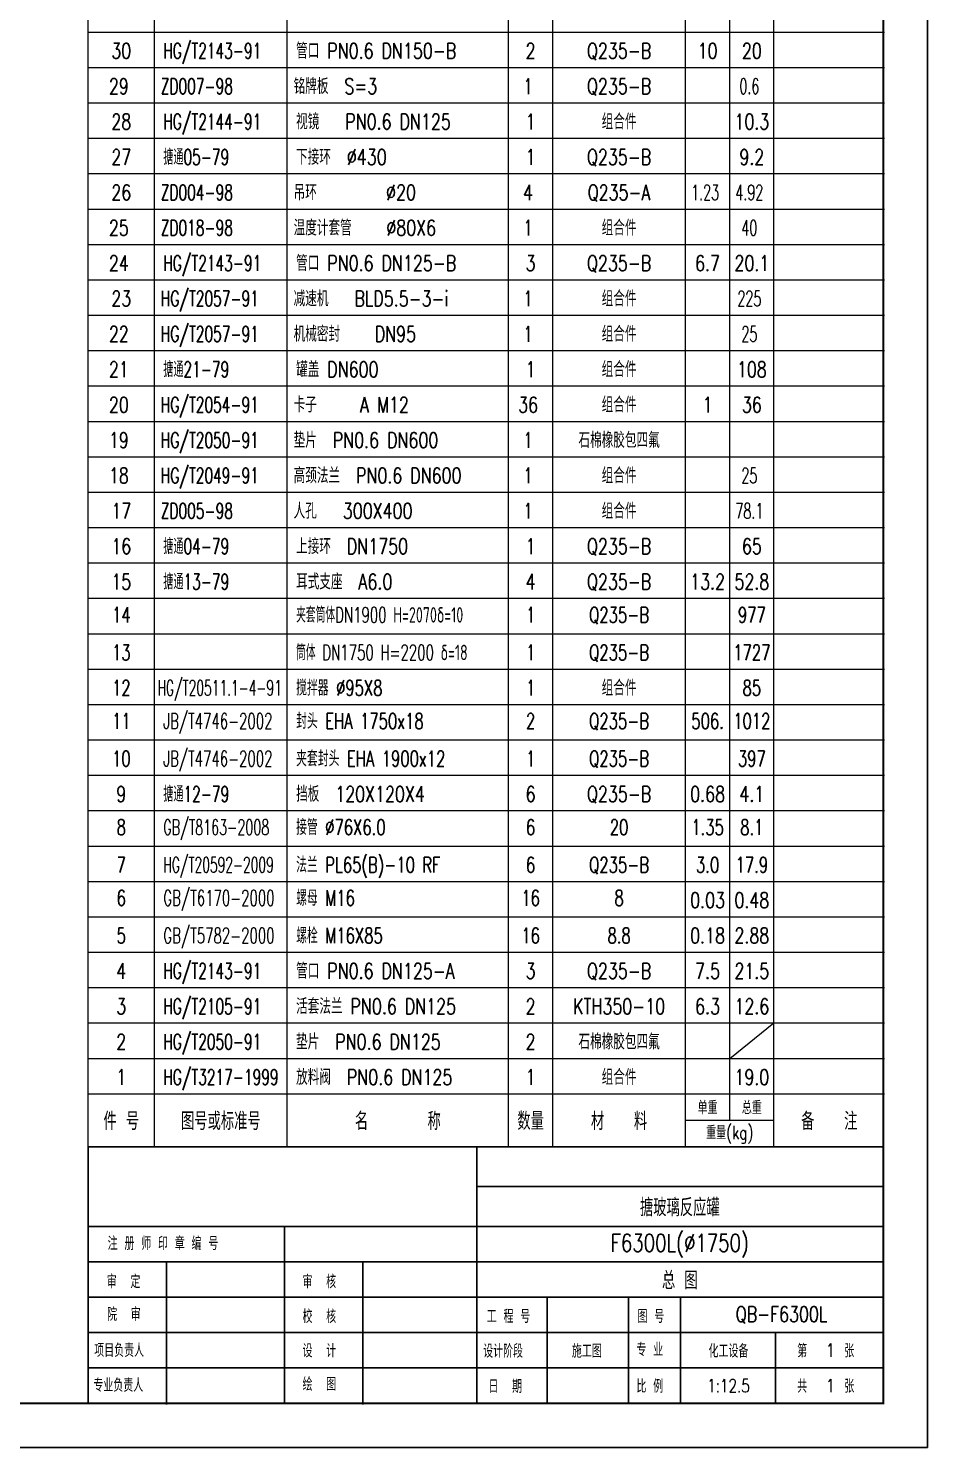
# Model space of a CAD drawing. Extents: x 21069 to 28494, y -750 to 9762.
# Drawn here: x 25954 to 28494, y -750 to 3260 of the extents above; entities that cross this region are included whole.
import ezdxf
from ezdxf.enums import TextEntityAlignment as Align

# ---------------------------------------------------------------- set-up
doc = ezdxf.new("R2010")
doc.units = 0
doc.header["$LTSCALE"] = 8
doc.linetypes.add('CENTER', pattern=[2, 1.25, -0.25, 0.25, -0.25])
for name, color, linetype in [('2', 7, 'CENTER'), ('K1', 4, 'Continuous'), ('tank', 1, 'Continuous'), ('tanky', 7, 'Continuous')]:
    doc.layers.add(name, color=color, linetype=linetype)
doc.styles.add('hzfs', font='simplex.shx', dxfattribs={"width": 0.7, "bigfont": 'hzfs.shx'})

msp = doc.modelspace()

# ---------------------------------------------------------------- linework, layer by layer
for p, q in [((28493.963, -750.158), (28493.963, 9762.342)), ((21068.963, -750.158), (28493.963, -750.158))]:
    msp.add_line(p, q)
at = {"linetype": 'ByBlock', "lineweight": 13}
msp.add_line((27934.947, 349.842), (28059.947, 449.842), dxfattribs=at)
at = {"layer": '2', "color": 7, "linetype": 'ByBlock'}
for p, q in [((26122.447, -625.158), (26122.447, 99.842)), ((27220.999, -625.158), (27220.999, 99.842)), ((26677.618, -625.158), (26677.618, -125.158)), ((26343.697, -628.117), (26343.697, -225.158)), ((26898.868, -628.117), (26898.868, -225.158)), ((27419.595, -625.158), (27419.595, -325.158)), ((27649.361, -625.158), (27649.361, -325.158)), ((28063.86, -625.158), (28063.86, -425.158))]:
    msp.add_line(p, q, dxfattribs=at)
at = {"layer": '2', "linetype": 'ByBlock'}
for p, q in [((28368.963, -12.658), (27220.999, -12.658)), ((28368.963, -125.158), (26122.447, -125.158)), ((28368.963, -225.158), (26122.447, -225.158)), ((28368.963, -325.158), (26122.447, -325.158)), ((27795.499, -325.158), (27795.499, -625.158)), ((28368.963, -425.158), (26122.447, -425.158)), ((28368.963, -525.158), (26122.447, -525.158))]:
    msp.add_line(p, q, dxfattribs=at)
at = {"layer": '2', "color": 7, "linetype": 'ByBlock'}
for points in [[(28368.963, 99.842, 5, 5, 0), (26122.447, 99.842, 5, 5, 0), (26122.447, -625.158, 5, 5, 0)], [(28368.963, 99.842, 5, 5, 0), (28368.963, -625.158, 5, 5, 0)], [(28368.963, -625.158, 5, 5, 0), (26122.447, -625.158, 5, 5, 0)]]:
    msp.add_lwpolyline(points, format="xyseb", dxfattribs=at)
at = {"layer": 'K1', "const_width": 5}
msp.add_lwpolyline([(21193.963, -625.158), (21193.963, 9449.842), (28368.963, 9449.842), (28368.963, -625.158)], close=True, dxfattribs=at)
at = {"layer": 'tank', "linetype": 'ByBlock', "lineweight": 13}
msp.add_line((26122.447, 99.842), (26122.447, 4049.842), dxfattribs=at)
at = {"layer": 'tanky', "linetype": 'ByBlock', "lineweight": 13}
for p, q in [((26309.947, 99.842), (26309.947, 4049.842)), ((26684.947, 99.842), (26684.947, 4049.842)), ((27309.947, 99.842), (27309.947, 4049.842)), ((27434.947, 99.842), (27434.947, 4049.842)), ((27809.947, 99.842), (27809.947, 4049.842)), ((27934.947, 174.842), (27934.947, 4049.842)), ((28059.947, 99.842), (28059.947, 4049.842)), ((26122.447, 3249.842), (28372.447, 3249.842)), ((26122.447, 3149.842), (28372.447, 3149.842)), ((26122.447, 3049.842), (28372.447, 3049.842)), ((26122.447, 2949.842), (28372.447, 2949.842)), ((26122.447, 2849.842), (28372.447, 2849.842)), ((26122.447, 2749.842), (28372.447, 2749.842)), ((26122.447, 2649.842), (28372.447, 2649.842)), ((26122.447, 2549.842), (28372.447, 2549.842)), ((26122.447, 2449.842), (28372.447, 2449.842)), ((26122.447, 2349.842), (28372.447, 2349.842)), ((26122.447, 2249.842), (28372.447, 2249.842)), ((26122.447, 2149.842), (28372.447, 2149.842)), ((26122.447, 2049.842), (28372.447, 2049.842)), ((26122.447, 1949.842), (28372.447, 1949.842)), ((26122.447, 1849.842), (28372.447, 1849.842)), ((26122.447, 1749.842), (28372.447, 1749.842)), ((26122.447, 1649.842), (28372.447, 1649.842)), ((26122.447, 1549.842), (28372.447, 1549.842)), ((26122.447, 1449.842), (28372.447, 1449.842)), ((26122.447, 1349.842), (28372.447, 1349.842)), ((26122.447, 1249.842), (28372.447, 1249.842)), ((26122.447, 1149.842), (28372.447, 1149.842)), ((26122.447, 1049.842), (28372.447, 1049.842)), ((26122.447, 949.842), (28372.447, 949.842)), ((26122.447, 849.842), (28372.447, 849.842)), ((26122.447, 749.842), (28372.447, 749.842)), ((26122.447, 649.842), (28372.447, 649.842)), ((26122.447, 549.842), (28372.447, 549.842)), ((26122.447, 449.842), (28372.447, 449.842)), ((26122.447, 349.842), (28372.447, 349.842)), ((26122.447, 249.842), (28372.447, 249.842)), ((27809.947, 174.842), (28059.947, 174.842))]:
    msp.add_line(p, q, dxfattribs=at)

# ---------------------------------------------------------------- texts
at = {"linetype": 'ByBlock', "lineweight": 13, "style": 'hzfs', "width": 0.7}
for s, p in [('14', (26216.197, 1581.092)), ('1', (27372.447, 1581.092)), ('Q235-B', (27622.447, 1581.092)), ('977', (27997.447, 1581.092))]:
    msp.add_text(s, height=43.75, dxfattribs=at).set_placement(p, align=Align.CENTER)
at = {"linetype": 'ByBlock', "lineweight": 13, "style": 'hzfs', "width": 0.63}
msp.add_text('夹套筒体DN1900 H=2070δ=10', height=43.75, dxfattribs=at).set_placement((26709.947, 1581.092))
at = {"layer": '2', "color": 0, "linetype": 'ByBlock', "style": 'hzfs', "width": 0.75}
for s, height, p in [('搪玻璃反应罐', 50, (27793.963, -68.908)), ('F6300L(%%C1750)', 50, (27793.963, -175.158)), ('总 图', 50, (27793.963, -275.158)), ('QB-F6300L', 43.75, (28081.463, -375.158)), ('施工图', 37.5, (27531.463, -475.158)), ('化工设备', 37.5, (27931.463, -475.158)), ('1', 37.5, (28218.963, -475.158)), ('1:12.5', 37.5, (27931.463, -575.158)), ('1', 37.5, (28218.963, -575.158))]:
    msp.add_text(s, height=height, dxfattribs=at).set_placement(p, align=Align.MIDDLE)
at = {"layer": '2', "linetype": 'ByBlock', "style": 'hzfs', "width": 0.75}
for s, p in [('注 册 师 印 章 编 号', (26177.637, -191.936)), ('审  定', (26175.23, -299.818)), ('审  核', (26728.26, -299.94)), ('院  审', (26176.068, -392.206)), ('校  核', (26728.26, -398.296)), ('工 程 号', (27248.577, -397.849)), ('图 号', (27674.424, -397.849)), ('项目负责人', (26139.711, -494.053)), ('设  计', (26728.26, -495.36)), ('设计阶段', (27238.393, -496.136)), ('专 业', (27671.332, -491.942)), ('第     张 ', (28125.73, -495.305)), ('专业负责人', (26137.401, -592.582)), ('绘  图', (26728.361, -589.624)), ('日  期', (27253.311, -595.879)), ('比 例', (27671.397, -595.305)), ('共     张', (28125.73, -595.305))]:
    msp.add_text(s, height=37.5, dxfattribs=at).set_placement(p)
at = {"layer": 'tanky', "linetype": 'ByBlock', "lineweight": 13, "style": 'hzfs'}
for s, width, p in [('30', 0.75, (26216.197, 3174.842)), ('2', 0.75, (27372.447, 3174.842)), ('Q235-B', 0.75, (27622.447, 3174.842)), ('10', 0.75, (27872.447, 3174.842)), ('20', 0.75, (27997.447, 3174.842)), ('29', 0.75, (26209.229, 3074.842)), ('1', 0.75, (27365.479, 3074.842)), ('Q235-B', 0.75, (27622.447, 3074.842)), ('0.6', 0.6, (27990.479, 3074.842)), ('28', 0.75, (26216.197, 2974.842)), ('1', 0.75, (27372.447, 2974.842)), ('组合件', 0.75, (27622.447, 2974.842)), ('10.3', 0.75, (27997.447, 2974.842)), ('27', 0.75, (26216.197, 2874.842)), ('1', 0.75, (27372.447, 2874.842)), ('Q235-B', 0.75, (27622.447, 2874.842)), ('9.2', 0.75, (27997.447, 2874.842)), ('26', 0.75, (26216.197, 2774.842)), ('4', 0.75, (27365.479, 2774.842)), ('Q235-A', 0.75, (27622.447, 2774.842)), ('1.23', 0.6, (27865.479, 2774.842)), ('4.92', 0.6, (27990.479, 2774.842)), ('25', 0.75, (26209.229, 2674.842)), ('1', 0.75, (27365.479, 2674.842)), ('组合件', 0.75, (27622.447, 2674.842)), ('40', 0.6, (27990.479, 2674.842)), ('24', 0.75, (26209.229, 2574.842)), ('3', 0.75, (27372.447, 2574.842)), ('Q235-B', 0.75, (27622.447, 2574.842)), ('6.7', 0.75, (27872.447, 2574.842)), ('20.1', 0.75, (27997.447, 2574.842)), ('23', 0.75, (26216.197, 2474.842)), ('1', 0.75, (27365.479, 2474.842)), ('组合件', 0.75, (27622.447, 2474.842)), ('225', 0.6, (27990.479, 2474.842)), ('22', 0.75, (26209.229, 2374.842)), ('1', 0.75, (27365.479, 2374.842)), ('组合件', 0.75, (27622.447, 2374.842)), ('25', 0.6, (27990.479, 2374.842)), ('21', 0.75, (26209.229, 2274.842)), ('1', 0.75, (27372.447, 2274.842)), ('组合件', 0.75, (27622.447, 2274.842)), ('108', 0.75, (27997.447, 2274.842)), ('20', 0.75, (26209.229, 2174.842)), ('36', 0.75, (27365.479, 2174.842)), ('组合件', 0.75, (27622.447, 2174.842)), ('1', 0.75, (27872.447, 2174.842)), ('36', 0.75, (27997.447, 2174.842)), ('19', 0.75, (26209.229, 2074.842)), ('1', 0.75, (27365.479, 2074.842)), ('石棉橡胶包四氟', 0.75, (27622.447, 2074.842)), ('18', 0.75, (26209.229, 1974.842)), ('1', 0.75, (27365.479, 1974.842)), ('组合件', 0.75, (27622.447, 1974.842)), ('25', 0.6, (27990.479, 1974.842)), ('17', 0.75, (26216.197, 1874.842)), ('1', 0.75, (27365.479, 1874.842)), ('组合件', 0.75, (27622.447, 1874.842)), ('78.1', 0.6, (27990.479, 1874.842)), ('16', 0.75, (26216.197, 1774.842)), ('1', 0.75, (27372.447, 1774.842)), ('Q235-B', 0.75, (27622.447, 1774.842)), ('65', 0.75, (27997.447, 1774.842)), ('15', 0.75, (26216.197, 1674.842)), ('4', 0.75, (27372.447, 1674.842)), ('Q235-B', 0.75, (27622.447, 1674.842)), ('13.2', 0.75, (27872.447, 1674.842)), ('52.8', 0.75, (27997.447, 1674.842)), ('13', 0.7, (26216.197, 1474.842)), ('1', 0.7, (27372.447, 1474.842)), ('Q235-B', 0.7, (27622.447, 1474.842)), ('1727', 0.7, (27997.447, 1474.842)), ('12', 0.7, (26216.197, 1374.842)), ('1', 0.7, (27372.447, 1374.842)), ('组合件', 0.75, (27622.447, 1374.842)), ('85', 0.7, (27997.447, 1374.842)), ('11', 0.7, (26216.197, 1281.092)), ('2', 0.7, (27372.447, 1281.092)), ('Q235-B', 0.7, (27622.447, 1281.092)), ('506.', 0.7, (27872.447, 1281.092)), ('1012', 0.7, (27997.447, 1281.092)), ('10', 0.7, (26216.197, 1174.842)), ('1', 0.7, (27372.447, 1174.842)), ('Q235-B', 0.7, (27622.447, 1174.842)), ('397', 0.7, (27997.447, 1174.842)), ('9', 0.75, (26216.197, 1074.842)), ('6', 0.75, (27372.447, 1074.842)), ('Q235-B', 0.75, (27622.447, 1074.842)), ('0.68', 0.75, (27872.447, 1074.842)), ('4.1', 0.75, (27997.447, 1074.842)), ('8', 0.7, (26216.197, 981.092)), ('6', 0.7, (27372.447, 981.092)), ('20', 0.7, (27622.447, 981.092)), ('1.35', 0.7, (27872.447, 981.092)), ('8.1', 0.7, (27997.447, 981.092)), ('7', 0.7, (26216.197, 874.842)), ('6', 0.7, (27372.447, 874.842)), ('Q235-B', 0.7, (27622.447, 874.842)), ('3.0', 0.7, (27872.447, 874.842)), ('17.9', 0.7, (27997.447, 874.842)), ('6', 0.7, (26216.197, 781.092)), ('16', 0.7, (27372.447, 781.092)), ('8', 0.7, (27622.447, 781.092)), ('0.03', 0.75, (27872.447, 774.842)), ('0.48', 0.75, (27997.447, 774.842)), ('5', 0.7, (26216.197, 674.842)), ('16', 0.7, (27372.447, 674.842)), ('8.8', 0.7, (27622.447, 674.842)), ('0.18', 0.75, (27872.447, 674.842)), ('2.88', 0.75, (27997.447, 674.842)), ('4', 0.75, (26216.197, 574.842)), ('3', 0.75, (27372.447, 574.842)), ('Q235-B', 0.75, (27622.447, 574.842)), ('7.5', 0.75, (27872.447, 574.842)), ('21.5', 0.75, (27997.447, 574.842)), ('3', 0.75, (26216.197, 474.842)), ('2', 0.75, (27372.447, 474.842)), ('KTH350-10', 0.75, (27622.447, 474.842)), ('6.3', 0.75, (27872.447, 474.842)), ('12.6', 0.75, (27997.447, 474.842)), ('2', 0.75, (26216.197, 374.842)), ('2', 0.75, (27372.447, 374.842)), ('石棉橡胶包四氟', 0.75, (27622.447, 374.842)), ('组合件', 0.75, (27622.447, 274.842)), ('1', 0.75, (26216.197, 274.842)), ('1', 0.75, (27372.447, 274.842)), ('19.0', 0.75, (27997.447, 274.842))]:
    msp.add_text(s, height=43.75, dxfattribs=dict(at, width=width)).set_placement(p, align=Align.CENTER)
for s, width, p in [('HG/T2143-91', 0.65, (26334.947, 3174.842)), ('管口 PN0.6 DN150-B', 0.75, (26709.947, 3174.842)), ('ZD007-98', 0.65, (26327.979, 3074.842)), ('铭牌板  S=3', 0.75, (26702.979, 3074.842)), ('HG/T2144-91', 0.65, (26334.947, 2974.842)), ('视镜   PN0.6 DN125', 0.75, (26709.947, 2974.842)), ('搪通05-79', 0.65, (26334.947, 2874.842)), ('下接环  %%c430', 0.75, (26709.947, 2874.842)), ('ZD004-98', 0.65, (26327.979, 2774.842)), ('吊环        %%c20', 0.75, (26702.979, 2774.842)), ('ZD018-98', 0.65, (26327.979, 2674.842)), ('温度计套管    %%c80X6', 0.75, (26702.979, 2674.842)), ('HG/T2143-91', 0.65, (26334.947, 2574.842)), ('管口 PN0.6 DN125-B', 0.75, (26709.947, 2574.842)), ('HG/T2057-91', 0.65, (26327.979, 2474.842)), ('减速机   BLD5.5-3-i', 0.75, (26702.979, 2474.842)), ('HG/T2057-91', 0.65, (26327.979, 2374.842)), ('机械密封    DN95', 0.75, (26702.979, 2374.842)), ('搪通21-79', 0.65, (26334.947, 2274.842)), ('罐盖 DN600', 0.75, (26709.947, 2274.842)), ('HG/T2054-91', 0.65, (26327.979, 2174.842)), ('卡子     A M12', 0.75, (26702.979, 2174.842)), ('HG/T2050-91', 0.65, (26327.979, 2074.842)), ('垫片  PN0.6 DN600', 0.75, (26702.979, 2074.842)), ('HG/T2049-91', 0.65, (26327.979, 1974.842)), ('高颈法兰  PN0.6 DN600', 0.75, (26702.979, 1974.842)), ('ZD005-98', 0.65, (26327.979, 1874.842)), ('人孔   300X400', 0.75, (26702.979, 1874.842)), ('搪通04-79', 0.65, (26334.947, 1774.842)), ('上接环  DN1750', 0.75, (26709.947, 1774.842)), ('搪通13-79', 0.65, (26334.947, 1674.842)), ('耳式支座  A6.0', 0.75, (26709.947, 1674.842)), ('筒体 DN1750 H=2200 δ=18', 0.63, (26709.947, 1474.842)), ('HG/T20511.1-4-91', 0.58, (26318.389, 1374.842)), ('搅拌器 %%C95X8', 0.7, (26709.947, 1374.842)), ('JB/T4746-2002', 0.63, (26334.947, 1281.092)), ('封头 EHA 1750x18', 0.7, (26709.947, 1281.092)), ('JB/T4746-2002', 0.63, (26334.947, 1174.842)), ('夹套封头 EHA 1900x12', 0.7, (26709.947, 1174.842)), ('搪通12-79', 0.65, (26334.947, 1074.842)), ('挡板  120X120X4', 0.75, (26709.947, 1074.842)), ('GB/T8163-2008', 0.6, (26334.947, 981.092)), ('接管 %%C76X6.0', 0.7, (26709.947, 981.092)), ('HG/T20592-2009', 0.58, (26334.947, 874.842)), ('法兰 PL65(B)-10 RF', 0.7, (26709.947, 874.842)), ('GB/T6170-2000', 0.63, (26334.947, 781.092)), ('螺母 M16', 0.7, (26709.947, 781.092)), ('GB/T5782-2000', 0.63, (26334.947, 674.842)), ('螺栓 M16X85', 0.7, (26709.947, 674.842)), ('HG/T2143-91', 0.65, (26334.947, 574.842)), ('管口 PN0.6 DN125-A', 0.75, (26709.947, 574.842)), ('HG/T2105-91', 0.65, (26334.947, 474.842)), ('活套法兰 PN0.6 DN125', 0.75, (26709.947, 474.842)), ('HG/T2050-91', 0.65, (26334.947, 374.842)), ('垫片  PN0.6 DN125', 0.75, (26709.947, 374.842)), ('HG/T3217-1999', 0.65, (26334.947, 274.842)), ('放料阀  PN0.6 DN125', 0.75, (26709.947, 274.842))]:
    msp.add_text(s, height=43.75, dxfattribs=dict(at, width=width)).set_placement(p)
at = {"layer": 'tanky', "linetype": 'ByBlock', "lineweight": 13, "style": 'hzfs', "width": 0.75}
for s, height, p in [('件 号', 50, (26216.197, 174.842)), ('图号或标准号', 50, (26497.447, 174.842)), ('名      称', 50, (26997.447, 174.842)), ('数量', 50, (27372.447, 174.842)), ('材   料', 50, (27622.447, 174.842)), ('单重', 37.5, (27872.447, 212.342)), ('总重', 37.5, (27997.447, 212.342)), ('备   注', 50, (28216.197, 174.842)), ('重量(kg)', 37.5, (27934.947, 137.342))]:
    msp.add_text(s, height=height, dxfattribs=at).set_placement(p, align=Align.MIDDLE)

doc.saveas('drawing.dxf')
